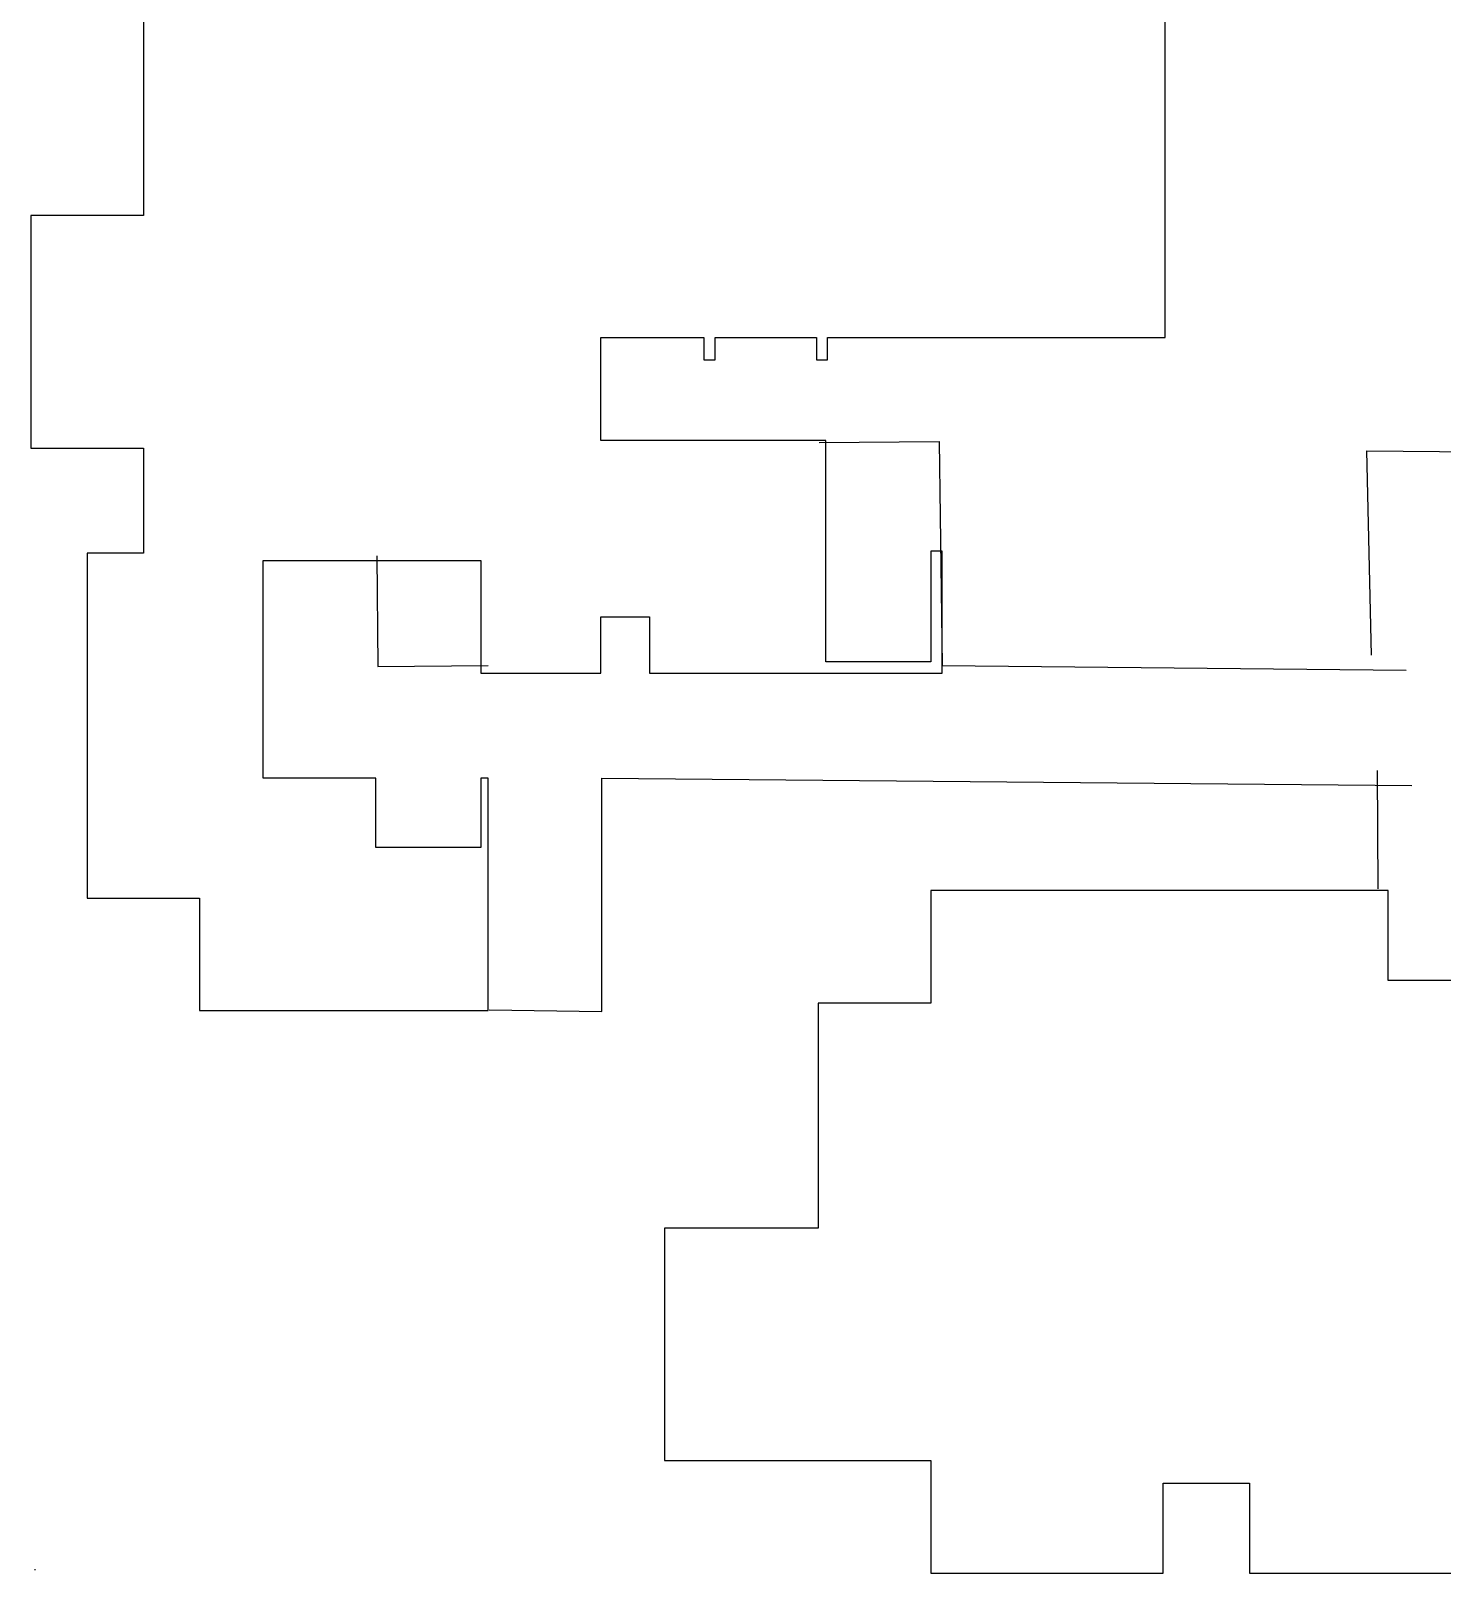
# Model space of a CAD drawing. Header units: inches. Extents: x -168 to 3268, y -1256 to 4808.
# Drawn here: x -4 to 1501, y -4 to 1641 of the extents above; entities that cross this region are included whole.
import ezdxf

# ---------------------------------------------------------------- set-up
doc = ezdxf.new("R2010")
doc.units = ezdxf.units.IN
doc.header["$LTSCALE"] = 100
doc.header["$MEASUREMENT"] = 0
doc.layers.add('A-SITE', color=3, linetype='CONTINUOUS')
doc.layers.add('A-WALL', color=5, linetype='CONTINUOUS')

msp = doc.modelspace()

# ---------------------------------------------------------------- linework, layer by layer
at = {"layer": 'A-SITE'}
for p, q in [((837, 1202), (965, 1203)), ((965, 1203), (968, 964)), ((1426, 975), (1421, 1193)), ((1421, 1193), (1650, 1191)), ((365, 1081), (366, 963)), ((366, 963), (484, 964)), ((968, 964), (1463, 959)), ((605, 595), (605, 844)), ((605, 844), (1469, 836)), ((1432, 852), (1433, 726)), ((485, 597), (605, 595))]:
    msp.add_line(p, q, dxfattribs=at)
msp.add_lwpolyline([(116, 1796), (116, 1444), (-4, 1444), (-4, 1196), (116, 1196), (116, 1084), (56, 1084), (56, 716), (176, 716), (176, 596), (484, 596), (484, 844), (476, 844), (476, 770), (364, 770), (364, 844), (244, 844), (244, 1076), (476, 1076), (476, 956), (604, 956), (604, 1016), (656, 1016), (656, 956), (968, 956), (968, 1086), (956, 1086), (956, 968), (844, 968), (844, 1204), (604, 1204), (604, 1314), (714, 1314), (714, 1290), (726, 1290), (726, 1314), (834, 1314), (834, 1290), (846, 1290), (846, 1314), (1206, 1314), (1206, 1674)], dxfattribs=at)
msp.add_lwpolyline([(1296, 92), (1296, -4), (1784, -4), (1784, 116), (1904, 116), (1904, 356), (2024, 356), (2024, 604), (1776, 604), (1776, 539), (1544, 539), (1544, 628), (1444, 628), (1444, 724), (956, 724), (956, 604), (836, 604), (836, 364), (672, 364), (672, 116), (956, 116), (956, -4), (1204, -4), (1204, 92)], close=True, dxfattribs=at)
at = {"layer": 'A-WALL'}
msp.add_line((0, 0), (1, 0), dxfattribs=at)
msp.add_line((0, 0), (1, 0), dxfattribs=at)

doc.saveas('drawing.dxf')
